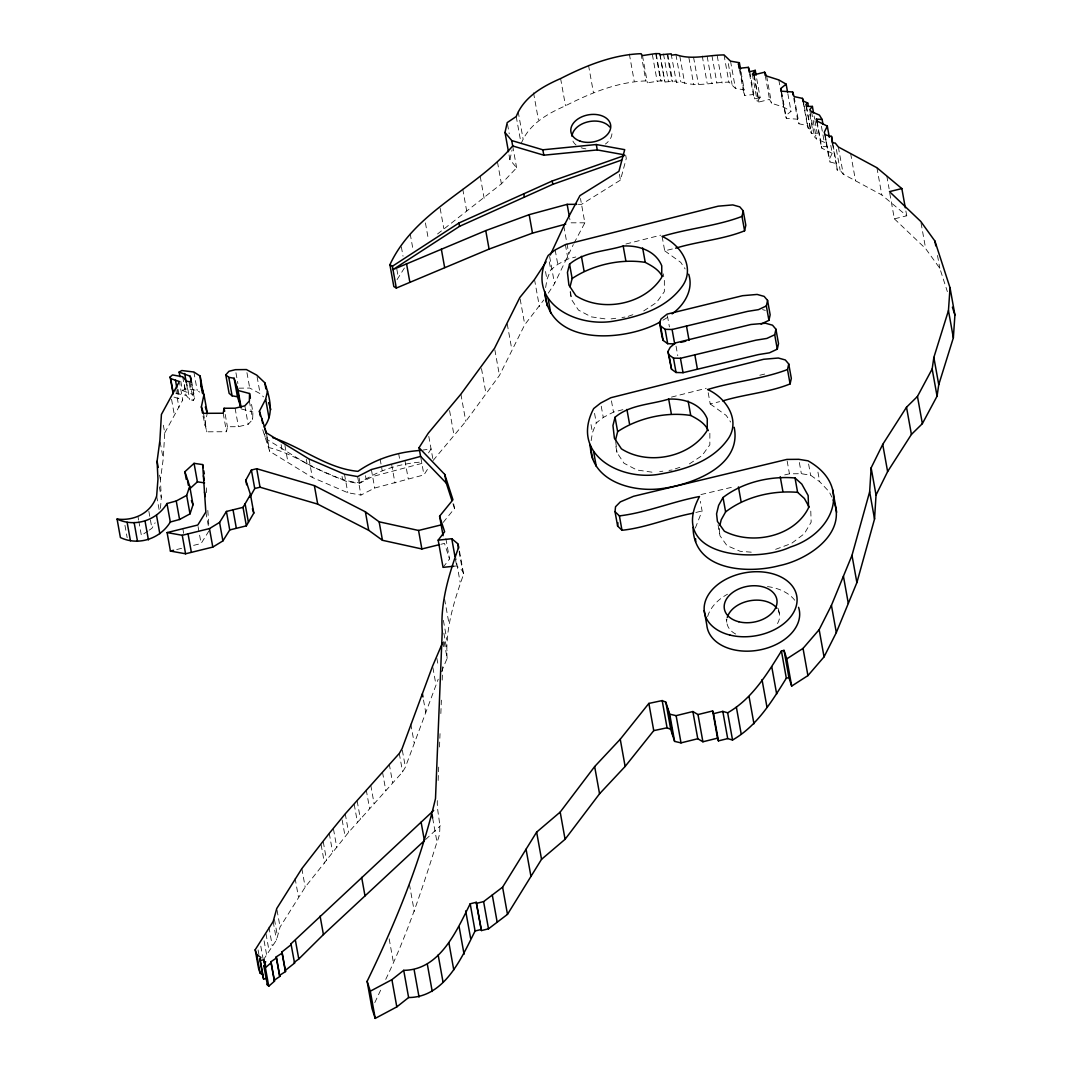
<?xml version="1.0" encoding="UTF-8"?>
<svg xmlns="http://www.w3.org/2000/svg" width="1072" height="1072" viewBox="0 0 1072 1072"><rect width="100%" height="100%" fill="white"/><g stroke="black" fill="none" stroke-linecap="round" stroke-linejoin="round"><path stroke-width="0.75" stroke-dasharray="5 3.75" d="M709.865 433.289L709.838 444.8L702.066 455.6L689.202 464.029M203.037 416.11L206.802 431.815L226.5 431.735L227.425 426.75L238.426 426.696L248.155 424.311L252.67 419.487L252.885 412.023L250.942 401.236M437.336 800.57C436.585 814.626 443.513 828.281 436.974 842.056C422.207 889.09 406.757 936.097 385.17 980.518M438.153 780.496L438.689 767.11M439.493 747.023L440.029 733.637M440.847 713.55L441.383 700.163M442.187 680.09L442.723 666.704M443.54 646.617L443.808 639.917L447.131 658.409L440.579 673.698M160.465 508.356L161.282 497.649L160.411 479.76L163.225 458.977L164.74 432.927L163.359 425.222M447.131 658.409C445.081 629.545 454.032 600.977 463.64 574.19L459.03 548.569M545.648 287.551L546.948 279.511L550.767 269.849L557.762 264.328L567.972 258.995L575.798 256.972M591.154 440.659L592.454 432.619L596.287 422.944L603.268 417.437L613.479 412.104L622.872 409.665M204.712 425.356L207.298 413.068M437.537 233.977L501.401 183.835L516.624 167.781L509.897 159.674L512.108 149.785M578.331 204.337L581.533 204.337L620.46 180.109L626.276 158.401L625.673 155.078M263.283 959.989L276.482 940.037L280.073 927.012L305.185 887.107L348.574 832.328L402.603 771.947L405.39 767.163L438.207 679.219M521.126 143.769C528.657 124.312 547.323 113.726 565.507 105.78C590.431 93.036 617.66 81.887 645.907 80.909L647.367 82.799L660.593 80.815L664.6 80.882L664.975 82.021L676.017 81.043L676.445 82.37L680.814 81.807C696.277 87.475 712.934 82.209 728.906 82.129L735.432 88.36L744.276 89.901L740.524 69.09M695.339 528.067L702.08 510.915L700.364 501.321M548.301 293.138L554.519 283.665L573.319 244.563M397.055 279.645L404.988 267.089M374.785 1002.642L381.712 987.888M433.142 460.451L465.797 421.376L499.458 375.428L524.771 324.669L543.852 299.905M889.76 193.228L894.37 218.835L906.751 215.794L881.827 194.957L843.249 174.187L840.126 170.247L837.232 170.14L836.415 163.627L829.983 161.966L829.179 159.46L832.22 153.336L830.197 142.12M164.74 432.927L182.709 400.03L179.654 383.079M574.083 243.116L584.856 222.815L580.488 198.521M149.276 530.104L151.916 528.308L155.145 522.774M814.975 120.828L817.279 133.638L811.397 133.598L810.767 131.668L812.656 130.248L808.248 128.278L807.377 125.598L798.988 123.789L797.501 119.193L786.379 118.402L785.548 115.816L791.029 111.341L783.699 107.133L771.532 103.26L769.535 99.415L758.802 102.054L757.261 101.438L760.128 97.552L756.376 76.755M193.63 545.367L201.107 543.517L209.174 530.546M428.559 452.88L431.065 448.927L422.958 450.039M262.72 429.738L269.715 451.339L312.341 477.455L347.81 492.718L360.942 495.076L374.704 488.028L423.949 474.909L428.961 467.017M182.696 376.781L186.019 395.273L189.704 399.534L193.268 400.432L194.689 398.315L191.365 379.823M760.128 97.552L754.675 98.892L753.268 94.564L744.732 95.421L743.352 91.147L744.276 89.901M443.058 567.356L449.53 558.968L445.791 538.157M816.958 122.288L821.273 146.288L827.035 146.73L824.301 142.268L816.475 138.958L814.573 136.988L817.279 133.638M443.218 522.386L454.515 508.476L453.469 502.661M425.557 839.564L440.404 825.762M147.963 530.988L141.383 535.464L138.878 521.595M643.696 310.934L656.56 302.492L664.332 291.705L664.359 280.194L663.206 273.789M421.872 463.399L372.641 476.504L358.865 483.552L345.747 481.194L310.264 465.945L267.638 439.815L266.392 435.956L268.456 447.466C300.374 455.118 326.531 479.948 360.018 482.856C378.188 470.193 399.776 463.56 421.778 462.005M662.938 320.18L668.231 317.044M180.793 381.324L182.454 390.57L185.161 389.029L190.334 389.27L197.208 390.503L199.714 392.124M775.632 549.333L791.498 543.437L804.281 533.776L811.156 522.158L810.74 509.924M628.165 316.347L634.369 314.176M675.226 468.906L679.876 467.285M625.927 244.014L660.754 235.17M671.434 397.109L706.26 388.278M695.835 512.496L702.08 510.915M700.927 494.567L734.213 486.701M176.719 549.521L183.004 547.98M441.262 544.201L444.491 543.397L449.53 558.968M759.807 375.24L764.684 374.061M662.121 236.43L664.707 250.821L674.1 248.557M708.203 392.727L710.213 403.93L719.607 401.665M784.717 474.909L789.448 473.811L801.36 473.703L810.62 475.218L819.678 481.717L829.179 491.726L831.859 497.14M611.107 318.88L615.757 318.29M621.961 317.486L625.056 317.084M659.709 471.586L662.818 471.184M669.022 470.394L672.117 469.992M453.644 566.257L456.659 565.936L462.568 570.867L463.64 574.19M238.721 388.171L249.722 388.051L260.134 393.652L263.551 396.895M584.856 222.815L570.478 222.815L569.647 218.206M751.258 552.187L740.028 551.263L726.937 545.594L720.009 535.786L717.999 524.597M604.956 318.853L591.302 316.87L578.478 310.103L571.483 299.477L570.049 291.477M651.99 472.176L636.808 469.978L623.984 463.211L616.99 452.585L615.556 444.585M175.821 393.424L186.019 395.273M182.454 390.57L193.536 394.724L194.689 398.315M241.401 408.981L252.885 412.023M762.54 309.62L765.341 310.398M173.986 397.096L182.709 400.03M821.273 146.288L821.902 148.231L832.22 153.336M664.707 250.821L680.747 262.359L685.155 268.938M710.213 403.93L726.253 415.467L730.662 422.046M894.37 218.835L925.659 248.637L939.809 268.295L947.367 291.638M452.974 503.733L454.515 508.476M937.504 255.484L939.809 268.295M921.049 223.03L925.659 248.637M905.88 210.996L906.751 215.794M886.812 176.009L889.117 188.806M876.923 167.741L881.827 194.957M850.659 153.591L855.55 180.806M838.344 146.971L843.249 174.187M836.388 149.437L840.126 170.247M832.971 144.425L836.415 163.627M832.328 142.938L837.232 170.14M825.092 134.75L829.983 161.966M825.587 138.73L827.035 146.73M824.569 133.853L829.179 159.46M821.42 126.268L824.301 142.268M817.011 121.015L821.902 148.231M814.117 116.031L814.693 119.22M811.584 111.743L816.475 138.958M809.963 111.367L814.573 136.988M809.775 114.248L812.656 130.248M806.492 106.383L811.397 133.598M806.157 106.061L810.767 131.668M803.357 101.063L803.933 104.265M804.214 105.873L808.248 128.278M803.062 101.585L807.377 125.598M794.097 96.587L798.988 123.789M793.762 98.383L797.501 119.193M787.866 93.733L791.029 111.341M781.488 91.187L786.379 118.402M781.22 91.803L785.548 115.816M778.808 79.931L779.96 86.323M781.394 94.336L783.699 107.133M766.641 76.045L771.532 103.26M765.22 75.402L769.535 99.415M754.353 75.911L758.681 99.924M753.897 74.839L758.802 102.054M752.37 74.236L757.261 101.438M749.784 71.69L754.675 98.892M749.529 73.754L753.268 94.564M817.949 472.122L819.678 481.717M739.841 68.219L744.732 95.421M739.613 70.337L743.352 91.147M808.61 464.029L810.62 475.218M730.528 61.144L735.432 88.36M728.317 63.623L732.069 84.433M799.35 462.501L801.36 473.703M724.015 54.927L728.906 82.129M717.235 55.838L722.126 83.053M787.156 461.014L789.448 473.811M711.955 55.65L716.846 82.866M707.158 56.374L712.049 83.589M702.254 55.985L707.145 83.201M693.557 57.231L698.448 84.433M688.854 57.499L693.745 84.715M679.836 56.226L684.727 83.428M778.433 608.601L779.585 614.993M675.923 54.605L680.814 81.807M671.112 53.828L676.445 82.37M667.896 54.618L672.801 81.834M667.052 54.029L671.943 81.244M663.501 53.962L668.405 81.177M660.071 54.806L664.975 82.021M659.709 53.68L664.6 80.882M656.265 54.109L661.169 81.311M655.702 53.6L660.593 80.815M652.339 54.431L657.23 81.633M642.476 55.583L647.367 82.799M641.016 53.694L645.907 80.909M629.344 54.056L634.235 81.258M726.24 619.067L726.816 622.269M676.043 346.122L677.772 355.716M667.387 315.717L669.41 326.92M619.415 174.28L620.46 180.109M588.515 65.231L593.406 92.447M560.602 78.564L565.507 105.78M611.455 400.901L613.479 412.104M601.245 406.234L603.268 417.437M563.805 226.045L566.686 242.058M566.967 243.652L568.696 253.26M565.373 244.604L567.972 258.995M594.558 413.35L596.287 422.944M533.534 92.795L538.439 119.997M591.02 424.619L592.454 432.619M555.162 249.937L557.762 264.328M549.628 256.449L554.519 283.665M549.333 261.849L550.767 269.849M518.165 111.609L523.056 138.824M545.514 271.511L546.948 279.511M516.222 116.553L520.55 140.566M512.697 145.966L516.624 167.781M507.498 124.178L509.227 133.786M534.513 279.47L539.417 306.686M509.026 154.877L509.897 159.674M497.475 162.033L501.401 183.835M520.161 299.048L524.771 324.669M507.217 323.865L511.826 349.472M480.216 176.424L484.142 198.24M494.849 349.82L499.458 375.428M462.756 189.087L466.668 210.903M481.489 368.607L486.098 394.228M440.15 208.276L443.795 228.524M460.893 394.161L465.797 421.376M425.423 222.909L428.505 240.034M449.583 410.603L453.898 434.616M410.187 233.817L412.988 249.401M459.111 551.665L462.568 570.867M401.343 246.841L403.032 256.195M455.238 554.921L460.129 582.136M455.506 559.53L456.659 565.936M428.8 436.371L432.833 458.803M396.854 269.313L398.248 277.099M420.867 457.824L423.949 474.909M444.585 599.087L449.195 624.695M443.393 620.38L446.85 639.595M443.848 633.11L447.024 650.717M404.908 460.29L408.231 478.782M436.867 658.275L438.26 665.98M398.61 453.389L399.802 459.968M432.887 667.588L435.929 684.539M391.642 464.551L394.978 483.043M380.118 459.084L382.181 470.595M423.507 700.029L425.731 712.357M371.381 469.536L374.704 488.028M432.646 818.043L436.974 842.056M410.804 724.042L414.127 742.534M365.498 475.687L366.088 478.97M359.133 477.924L360.018 482.856M357.619 476.584L360.942 495.076M402.335 750.212L405.39 767.163M399.266 753.455L402.603 771.947M344.487 474.226L347.81 492.718M342.048 476.424L342.638 479.72M389.257 764.028L392.593 782.52M409.41 884.279L414.301 911.481M382.53 772.296L385.853 790.788M370.778 785.267L374.115 803.759M309.017 458.963L312.341 477.455M366.235 789.89L369.559 808.382M306.284 459.245L307.182 464.176M389.163 938.817L393.478 962.83M357.164 800.985L360.487 819.477M354.202 804.308L357.525 822.8M284.924 445.443L287.993 462.541M281.119 444.572L282.298 451.151M345.251 813.836L348.574 832.328M342.142 819.919L345.184 836.87M257.079 376.701L260.134 393.652M266.379 432.847L269.715 451.339M264.543 434.013L265.106 437.095M333.472 829.058L336.809 847.55M246.949 372.641L249.722 388.051M329.251 833.359L332.575 851.851M249.347 400.995L252.67 419.487M244.831 405.819L248.155 424.311M323.262 841.801L326.585 860.293M321.144 844.79L324.468 863.282M235.947 372.761L237.89 383.548M235.09 408.204L238.426 426.696M225.214 414.422L227.425 426.75M223.177 413.243L226.5 431.735M301.848 868.615L305.185 887.107M295.095 878.316L298.418 896.808M203.479 413.323L206.802 431.815M193.871 372.011L197.208 390.503M191.593 383.937L193.536 394.724M189.945 381.94L193.268 400.432M189.221 383.106L190.334 389.27M186.367 381.042L189.704 399.534M186.582 384.285L187.975 391.99M184.33 384.406L185.161 389.029M205.837 512.054L208.343 525.923M277.018 910.061L280.073 927.012M274.445 919.414L277.501 936.365M178.019 389.35L178.85 393.973M273.159 921.545L276.482 940.037M177.135 389.471L178.796 398.717M175.634 388.908L178.957 407.4M198.065 526.566L201.107 543.517M268.911 927.133L272.248 945.625M171.547 399.293L174.321 414.703M265.99 933.806L269.045 950.757M264.087 940.827L266.593 954.696M260.791 946.12L263.002 958.448M182.83 528.71L183.66 533.333M258.071 949.913L258.901 954.536M160.17 442.026L163.225 458.977M159.581 475.137L160.411 479.76M159.353 486.862L161.282 497.649M156.659 495.988L159.152 509.857M148.861 511.357L151.916 528.308M138.047 516.972L138.61 520.054M124.955 525.334L127.166 537.662M615.717 441.517L616.99 452.585M570.585 291.571L571.483 299.477M719.165 528.241L720.009 535.786M206.306 487.867L206.628 492.638M207.821 510.419L208.852 525.91M611.951 133.812A20.167 13.762 -10.2 0 1 605.425 144.037M585.888 148.847A20.167 13.762 -10.2 0 1 581.158 147.748M576.053 144.975A20.167 13.762 -10.2 0 1 572.421 139.856M707.641 616.547A46.887 31.972 -10.2 0 1 727.513 594.196M767.472 586.585A46.887 31.972 -10.2 0 1 794.968 600.521M778.259 610.424A26.666 18.184 -10.2 0 1 776.865 624.561M735.7 634.034A26.666 18.184 -10.2 0 1 726.937 619.053"/><path stroke-width="1.5" d="M264.114 427.071C274.512 413.913 269.635 397.082 264.784 382.731L256.798 375.16L246.399 369.559L235.398 369.679L229.006 371.26L225.777 374.838L228.778 377.331L234.111 378.269L238.078 390.476L249.562 393.531L249.347 400.995L244.831 405.819L235.09 408.204L224.102 408.258L223.177 413.243L203.479 413.323L201.375 406.864L203.961 394.576L201.013 385.451L200.142 376.058L193.871 372.011L181.838 370.537L179.118 372.078L179.962 376.701M871.134 467.848L876.038 495.05L874.538 519.022L856.89 582.578L836.321 632.574L824.046 656.881L807.926 675.601L791.672 686.08L786.781 658.878L803.035 648.386L819.155 629.666L831.43 605.358L851.985 555.363L869.647 491.807L871.134 467.848L882.725 444.398L906.51 407.226L917.458 396.439L932.158 368.969L933.846 357.445L948.452 310.572L950.033 287.765L934.918 241.079L920.754 221.435L889.479 191.62L901.847 188.578L905.304 207.794M876.038 495.05L887.616 471.6L911.414 434.441L922.362 423.654L937.062 396.171L938.75 384.66L953.356 337.787L954.924 314.98L950.033 287.765M615.02 511.692L615.542 506.734L620.326 501.884L633.525 496.296L786.861 459.419L798.774 459.312L808.033 460.826C853.567 486.634 832.395 533.668 790.573 546.975C754.983 563.792 667.199 556.81 699.493 496.524C672.519 501.562 646.483 512.671 619.402 515.887L615.02 511.692L617.619 526.084L621.988 530.278C645.96 527.786 668.888 517.736 692.726 513.274M617.619 526.084L617.954 522.774M203.224 467.673L202.662 464.591L194.059 463.345L184.88 471.734L189.704 486.259L193.027 504.751L189.999 513.89L179.573 519.478L170.314 522.01C160.17 538.921 138.248 546.09 120.399 537.541L117.076 519.049C134.054 521.193 151.232 513.032 156.659 495.988L157.959 479.157L157.088 461.268L159.889 440.485L161.416 414.435L179.386 381.538L170.662 378.604L170.126 376.955L172.498 374.932L182.696 376.781L186.367 381.042L189.945 381.94L191.365 379.823L190.213 376.232L179.118 372.078M786.781 658.878L784.021 650.356L781.434 650.999L786.325 678.214C771.894 701.396 756.899 726.133 732.538 740.015L727.7 738.595L718.428 740.873L717.543 738.166L702.897 741.77L697.778 738.742L681.015 742.869L674.61 741.395L670.724 729.375L667.065 727.794L653.746 730.635L625.137 766.453L599.556 793.776L565.078 839.296L541.534 859.315L507.485 914.362L488.497 928.821L481.489 930.55L476.249 902.289L470.193 903.79L475.084 930.992C461.362 958.395 444.558 997.322 408.606 997.536L396.814 1006.889L375.213 1018.4L372.011 1008.538L367.12 981.322C395.541 922.778 420.586 861.995 435.5 798.546L442.24 631.207C440.19 602.33 449.141 573.761 458.749 546.975L457.677 543.651L451.768 538.72L438.167 540.154L443.058 567.356L453.644 566.257M741.998 216.423L743.218 210.862L739.801 206.869L732.819 204.913L718.213 206.172L565.373 244.604L555.162 249.937L548.181 255.458C524.034 301.299 575.463 328.474 614.752 320.943C639.649 316.615 666.409 308.066 681.913 286.747C695.983 267.92 680.881 244.697 662.121 236.43C688.331 228.376 716.552 226.152 741.998 216.423L744.584 230.815C722.756 239.605 698.314 241.254 675.668 248.181M744.584 230.815L745.817 225.254L743.218 210.862M761.053 324.039L768.932 320.354L766.346 305.962L767.565 300.401L764.148 296.395L757.154 294.438L742.548 295.698L667.106 314.123L661.035 318.947L659.535 322.779L662.121 337.171L663.179 340.427L667.695 343.697L674.677 343.884L672.09 329.493L665.109 329.305L660.593 326.035L659.535 322.779M768.932 320.354L770.152 314.793L767.565 300.401M777.294 349.15L774.708 334.759L775.927 329.198L772.51 325.191L765.515 323.235L750.909 324.494L675.467 342.919L670.228 347.301L667.896 351.576L671.541 369.237L676.057 372.493L683.038 372.681L758.574 354.564L769.415 352.835L777.294 349.15L778.513 343.589L775.927 329.198M787.505 369.532L788.724 363.971L785.32 359.964L778.326 358.021L763.72 359.267L610.879 397.712L600.668 403.045L593.687 408.553C569.54 454.407 620.969 481.583 660.258 474.038C685.155 469.724 711.915 461.174 727.419 439.855C741.489 421.028 726.387 397.792 707.627 389.538C733.838 381.471 762.058 379.247 787.505 369.532L790.091 383.923C768.771 392.58 744.879 394.134 722.742 400.915M790.091 383.923L791.324 378.362L788.724 363.971M508.463 151.675L505.006 132.459L507.217 122.583L516.222 116.553C523.766 97.096 542.419 86.51 560.602 78.564C585.54 65.821 612.769 54.672 641.016 53.694L642.476 55.583L655.702 53.6L659.709 53.68L660.071 54.806L671.112 53.828L671.541 55.154L675.923 54.605C691.373 60.26 708.043 55.007 724.015 54.927L730.528 61.144L739.372 62.699L740.524 69.09M260.228 415.869L259.397 411.246L265.655 399.213L267.504 391.146M719.848 525.414L721.215 519.773L725.61 511.893C745.522 496.564 772.818 490.226 797.608 492.356L804.389 498.48L809.159 507.056M569.554 264.127L567.45 272.435L568.897 285.085L575.892 295.711C602.598 312.877 644.768 304.368 661.732 277.313L661.759 265.802C655.595 250.526 638.403 245.233 623.18 246.011C605.131 251.545 584.535 251.505 569.554 264.127L572.14 278.519L570.036 286.827M615.06 417.236L612.956 425.544L614.403 438.193L621.398 448.82C648.118 465.985 690.274 457.476 707.239 430.408L707.265 418.897C701.101 403.635 683.909 398.342 668.687 399.119C650.637 404.64 630.041 404.613 615.06 417.236L617.646 431.627L615.542 439.935M189.999 513.89L186.675 495.398L189.704 486.259M263.203 975.265L260.081 973.081L258.526 968.271L255.19 949.779L273.159 921.545L276.75 908.52L301.848 868.615L329.251 833.359L345.251 813.836L399.266 753.455L402.067 748.671L432.606 666.047L442.495 642.972M375.213 1018.4L370.309 991.185L391.91 979.674L403.715 970.334C439.667 970.106 456.471 931.179 470.193 903.79M550.298 255.002L563.805 226.045L579.965 195.6L618.892 171.373L624.708 149.665L596.3 144.532L542.847 149.799L511.719 140.566L505.006 132.459M565.721 224.102L532.489 233.133L489.087 249.093L396.318 288.06L393.826 286.532L389.913 264.717C414.81 210.97 475.713 189.342 512.697 145.966L511.719 140.566M823.001 124.325L822.144 119.515L816.382 119.086L817.011 121.015L827.316 126.121L824.274 132.258L825.092 134.75L831.524 136.412L832.676 142.817M246.64 484.785L245.81 480.162L251.397 470.032L256.704 468.719L314.377 485.629L365.391 511.826L379.14 521.809L418.549 530.466L441.168 524.905M249.937 497.207L254.734 488.524L251.397 470.032M723.024 497.502L718.629 505.381L716.565 513.85L717.423 521.394L724.35 531.203C751.941 545.527 794.272 536.911 808.569 507.766L808.154 495.532L801.802 484.088L795.022 477.965C770.232 475.834 742.923 482.172 723.024 497.502L725.61 511.893M202.662 464.591L205.837 512.054L197.784 525.025L167.098 532.583L170.421 551.075L185.577 553.782L212.805 547.082L222.896 540.904L229.743 529.943L246.359 525.843L243.036 507.351L250.486 494.594L245.81 480.162M246.359 525.843L253.809 513.086L250.486 494.594M476.584 903.334L483.606 901.619L502.594 887.16L536.643 832.113L560.187 812.08L594.652 766.56L620.246 739.238L648.855 703.42L662.174 700.579L665.819 702.173L669.719 714.18L676.124 715.654L692.874 711.54L697.993 714.555L712.652 710.95L713.537 713.657L722.809 711.379L727.647 712.8C752.008 698.917 766.989 674.181 781.434 650.999M787.572 92.138L786.138 84.139L778.808 79.931L766.641 76.045L764.644 72.199L753.897 74.839L752.37 74.236L755.237 70.35L749.784 71.69L748.377 67.348L739.841 68.219L738.461 63.931L739.372 62.699M167.098 532.583L182.24 535.29L209.469 528.59L219.572 522.412L226.42 511.451L243.036 507.351M451.942 500.557L446.3 483.137L420.613 456.417L419.045 447.707L428.237 433.235L460.893 394.161L494.567 348.212L519.866 297.453L534.513 279.47L546.063 261.863M265.95 978.495L263.618 979.071L263.163 977.677L259.839 959.185L260.925 957.497L256.757 954.589L255.19 949.779M438.167 540.154L444.639 531.752L439.587 516.195L452.947 499.766L444.733 474.414L419.045 447.707M808.328 106.249L807.752 103.046L805.876 104.466L806.492 106.383L812.388 106.423L809.682 109.773L811.584 111.743L819.41 115.066L822.144 119.515M117.076 519.049C134.911 527.598 156.834 520.429 166.977 503.518L176.237 500.986L186.675 495.398M267.102 984.163L268.737 986.24L274.499 981.161L274.218 980.277L279.846 976.418L279.511 975.399L285.554 971.554L285.206 970.495L294.559 963.085L290.981 943.816L433.651 810.459M294.559 963.085L294.304 962.308L298.78 959.011L323.422 934.583L424.418 840.622L421.095 822.13M189.355 489.18L197.382 481.837L204.551 482.869M268.737 986.24L265.414 967.748L271.176 962.669L270.881 961.785L276.509 957.926L276.187 956.907L282.217 953.062L281.882 952.003L291.236 944.593L290.981 943.816M672.09 313.882C684.338 305.064 693.785 289.547 688.68 274.204M781.22 91.803L780.644 88.601L786.138 84.139M572.14 278.519C592.695 264.851 620.701 258.459 645.237 262.372C651.602 265.722 658.623 269.487 662.067 276.094M617.646 431.627C638.202 417.959 666.208 411.568 690.743 415.48C697.604 419.005 705.014 423.239 708.337 430.569M389.913 264.717L392.392 266.258L458.95 223.003L552.187 181.007L624.118 155.628M621.586 160.063L552.777 184.344L459.553 226.339L392.995 269.595L485.75 230.614L529.166 214.668L567.155 204.35L576.736 204.337M660.298 321.761L657.645 323.329C622.859 341.512 548.797 346.417 544.857 292.375M766.346 305.962L758.467 309.647L747.626 311.376L672.09 329.493M774.708 334.759L766.828 338.444L755.988 340.172L680.439 358.289L673.471 358.102L668.955 354.845L667.896 351.576M681.068 342.316L685.852 341.137M254.734 488.524L260.027 487.211L317.701 504.121L368.714 530.318L382.463 540.301L421.872 548.971L439.641 544.589M420.613 456.417L371.381 469.536L357.619 476.584L344.487 474.226L309.017 458.963L266.379 432.847L259.397 411.246M170.421 551.075L173.57 550.298M786.325 678.214L788.925 677.571L791.672 686.08M259.839 959.185L260.295 960.579L263.792 959.708L265.427 966.783M264.422 961.651L265.749 961.879L264.583 962.16L265.588 965.229L263.779 965.671L267.491 985.356M475.084 930.992L481.154 929.504L481.489 930.55M419.701 450.495C397.712 452.049 376.125 458.669 357.941 471.345C326.732 468.451 301.527 446.944 272.543 437.59M512.697 145.966L543.826 155.199L597.265 149.933L624.092 154.783M807.752 103.046L803.357 101.063L802.486 98.383L794.097 96.587L792.61 91.978L781.488 91.187L780.644 88.601M225.777 374.838L229.113 393.33L232.101 395.823L237.448 396.761L241.026 407.829M265.414 967.748L263.779 965.671M901.847 188.578L876.923 167.741L838.344 146.971L835.235 143.032L832.328 142.938L831.524 136.412M833.199 499.847C847.952 533.387 807.859 559.852 779.304 565.641C748.082 574.002 693.41 571.108 693.088 527.384M191.406 500.57L193.027 504.751M952.405 307.195L954.924 314.98M268.563 402.616L270.841 409.638M252.402 508.758L253.809 513.086M205.328 406.985L207.298 413.068L203.961 394.576M367.12 981.322L370.309 991.185M948.452 310.572L953.356 337.787M934.918 241.079L935.776 245.877M933.846 357.445L938.75 384.66M932.158 368.969L937.062 396.171M917.458 396.439L922.362 423.654M906.51 407.226L911.414 434.441M827.316 126.121L829.339 137.323M882.725 444.398L887.616 471.6M816.382 119.086L816.958 122.288M812.388 106.423L813.541 112.828M802.486 98.383L803.062 101.585M869.647 491.807L874.538 519.022M792.61 91.978L793.186 95.18M851.985 555.363L856.89 582.578M764.644 72.199L765.22 75.402M832.663 489.81L836.683 512.242M755.237 70.35L756.095 75.147M753.777 72.708L754.353 75.911M843.423 576.213L848.314 603.429M748.377 67.348L749.234 72.146M738.461 63.931L739.318 68.742M831.43 605.358L836.321 632.574M795.022 477.965L797.608 492.356M819.155 629.666L824.046 656.881M780.228 476.718L782.828 491.11M803.035 648.386L807.926 675.601M784.021 650.356L788.925 677.571M771.773 666.811L776.664 694.026M738.447 486.943L741.033 501.334M762.018 679.608L766.909 706.823M694.817 354.752L697.416 369.143M686.469 325.955L689.055 340.347M749.06 696.599L753.964 723.814M680.439 358.289L683.038 372.681M688.157 401.089L690.743 415.48M673.471 358.102L676.057 372.493M736.357 707.105L741.261 734.32M665.109 329.305L667.695 343.697M668.955 354.845L671.541 369.237M660.593 326.035L663.179 340.427M727.647 712.8L732.538 740.015M642.651 247.98L645.237 262.372M668.687 399.119L671.273 413.511M722.809 711.379L727.7 738.595M704.21 610.625L706.796 625.016A46.887 31.972 -10.2 0 0 759.7 649.94A46.887 31.972 -10.2 0 0 798.573 607.328M713.537 713.657L718.428 740.873M712.652 710.95L717.543 738.166M623.18 246.011L625.767 260.402M596.3 144.532L597.265 149.933M697.993 714.555L702.897 741.77M692.874 711.54L697.778 738.742M626.919 409.437L629.505 423.829M676.124 715.654L681.015 742.869M669.719 714.18L674.61 741.395M667.963 708.766L672.854 735.982M665.819 702.173L670.724 729.375M662.174 700.579L667.065 727.794M581.413 256.329L583.999 270.72M567.155 204.35L569.366 216.665M619.402 515.887L621.988 530.278M648.855 703.42L653.746 730.635M552.187 181.007L552.777 184.344M542.847 149.799L543.826 155.199M593.687 451.995L596.273 466.387M590.082 444.491L592.669 458.883M548.181 298.887L550.767 313.279M544.576 291.383L547.162 305.775M529.166 214.668L532.489 233.133M523.752 193.818L524.355 197.154M620.246 739.238L625.137 766.453M594.652 766.56L599.556 793.776M485.75 230.614L489.087 249.093M458.95 223.003L459.553 226.339M560.187 812.08L565.078 839.296M441.329 249.093L444.652 267.558M536.643 832.113L541.534 859.315M526.057 849.212L530.962 876.427M457.677 543.651L458.535 548.462M444.733 474.414L446.3 483.137M406.502 263.578L409.826 282.043M451.768 538.72L454.93 556.328M439.587 516.195L443.098 535.692M392.392 266.258L396.318 288.06M502.594 887.16L507.485 914.362M492.289 894.999L497.18 922.215M418.549 530.466L421.872 548.971M483.606 901.619L488.497 928.821M476.249 902.289L481.154 929.504M465.677 910.919L470.581 938.121M422.395 693.865L422.958 696.947M459.178 927.039L464.069 954.254M432.07 814.841L432.646 818.043M379.14 521.809L382.463 540.301M448.86 942.636L453.764 969.852M365.391 511.826L368.714 530.318M438.153 954.938L443.044 982.153M427.339 964.251L432.23 991.466M414.154 969.892L419.058 997.094M403.715 970.334L408.606 997.536M314.377 485.629L317.701 504.121M391.91 979.674L396.814 1006.889M361.666 877.405L365.003 895.897M264.784 382.731L265.896 388.895M265.655 399.213L268.978 417.705M265.132 428.974L265.883 433.168M261.769 418.603L262.6 423.226M249.562 393.531L250.392 398.154M256.704 468.719L260.027 487.211M238.078 390.476L241.12 407.44M236.966 387.059L240.289 405.551M234.111 378.269L237.448 396.761M228.778 377.331L232.101 395.823M320.099 916.091L323.422 934.583M245.086 503.827L248.423 522.319M224.102 408.258L224.651 411.34M233.026 509.816L236.349 528.308M226.42 511.451L229.743 529.943M200.142 376.058L203.466 394.55M201.013 385.451L202.394 393.156M201.375 406.864L202.487 413.028M295.443 940.519L298.78 959.011M219.572 522.412L222.896 540.904M190.213 376.232L191.312 382.396M203.774 470.755L204.323 473.837M203.412 475.74L204.243 480.363M184.639 373.498L186.314 382.744M204.497 491.927L205.328 496.55M209.469 528.59L212.805 547.082M194.059 463.345L197.382 481.837M282.217 953.062L285.554 971.554M281.882 952.003L285.206 970.495M175.473 380.225L176.853 387.93M276.509 957.926L279.846 976.418M276.187 956.907L279.511 975.399M170.662 378.604L173.155 392.473M170.126 376.955L173.182 393.906M187.533 480.671L188.364 485.294M184.88 471.734L186.273 479.439M271.176 962.669L274.499 981.161M270.881 961.785L274.218 980.277M188.042 533.856L191.379 552.348M263.792 959.708L264.905 965.872M260.295 960.579L263.618 979.071M176.237 500.986L179.573 519.478M182.24 535.29L185.577 553.782M256.757 954.589L260.081 973.081M166.977 503.518L170.314 522.01M157.088 461.268L158.2 467.432M156.499 515.203L159.822 533.695M145.109 521.461L148.432 539.953M134.134 522.587L137.457 541.079M127.112 522.278L130.436 540.77M734.199 427.313C742.079 466.012 692.941 484.169 662.844 488.43C633.472 492.932 590.605 481.583 590.364 445.47M695.594 538.734L695.674 541.775M571.992 136.291A20.167 13.762 -10.2 0 1 587.711 121.9A20.167 13.762 -10.2 0 1 609.74 127.005M727.285 617.445A26.666 18.184 -10.2 0 1 749.851 600.762A26.666 18.184 -10.2 0 1 776.959 608.333M579.965 141.089A20.167 13.762 -10.2 0 0 610.745 127.139A20.167 13.762 -10.2 0 0 581.6 116.928A20.167 13.762 -10.2 0 0 579.965 141.089M729.898 635.066A46.887 31.972 -10.2 0 0 797.005 597.854A46.887 31.972 -10.2 0 0 724.927 579.805A46.887 31.972 -10.2 0 0 729.898 635.066M738.836 621.773A26.666 18.184 -10.2 0 0 776.999 600.601A26.666 18.184 -10.2 0 0 736.008 590.337A26.666 18.184 -10.2 0 0 738.836 621.773"/></g></svg>
